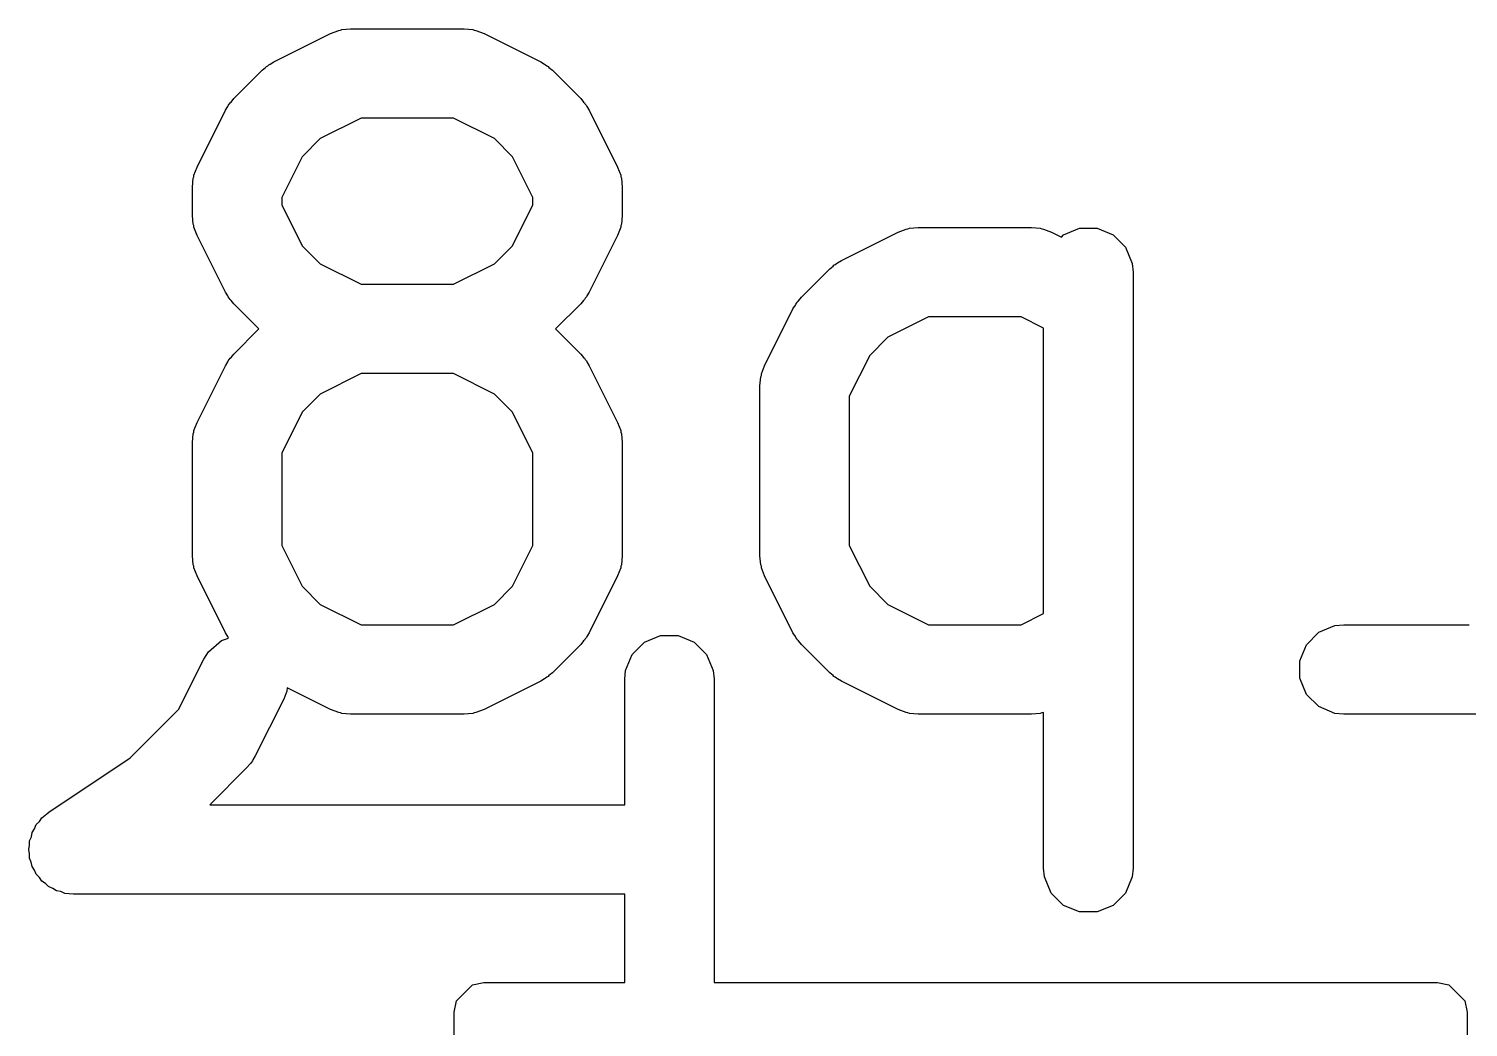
# Model space of a CAD drawing. Extents: x 5.16 to 7.34, y -5.04 to -3.86.
# Drawn here: x 6.1724 to 6.2675, y -4.5272 to -4.4613 of the extents above; entities that cross this region are included whole.
import ezdxf

# ---------------------------------------------------------------- set-up
doc = ezdxf.new("R2010")
doc.units = 0
doc.header["$MEASUREMENT"] = 0
doc.layers.add('BLACK', color=7, linetype='CONTINUOUS')

msp = doc.modelspace()

# ---------------------------------------------------------------- linework, layer by layer
at = {"layer": 'BLACK', "linetype": 'CONTINUOUS'}
for p, q in [((6.188622, -4.463471), (6.192372, -4.461596)), ((6.192372, -4.461596), (6.192913, -4.461389)), ((6.192913, -4.461389), (6.193018, -4.461381)), ((6.193018, -4.461381), (6.193116, -4.461341)), ((6.193116, -4.461341), (6.193693, -4.461284)), ((6.193693, -4.461284), (6.201192, -4.461284)), ((6.201192, -4.461284), (6.201768, -4.461341)), ((6.201768, -4.461341), (6.201866, -4.461382)), ((6.201866, -4.461382), (6.201971, -4.461389)), ((6.201971, -4.461389), (6.202512, -4.461596)), ((6.202512, -4.461596), (6.206262, -4.463471)), ((6.18598, -4.465899), (6.187855, -4.464024)), ((6.187855, -4.464024), (6.188081, -4.463838)), ((6.188081, -4.463838), (6.188133, -4.463779)), ((6.188133, -4.463779), (6.188222, -4.463723)), ((6.188222, -4.463723), (6.188303, -4.463657)), ((6.188303, -4.463657), (6.188374, -4.463627)), ((6.188374, -4.463627), (6.188622, -4.463471)), ((6.206262, -4.463471), (6.20651, -4.463627)), ((6.20651, -4.463627), (6.206582, -4.463657)), ((6.206582, -4.463657), (6.206663, -4.463723)), ((6.206663, -4.463723), (6.206751, -4.463779)), ((6.206751, -4.463779), (6.206803, -4.463838)), ((6.206803, -4.463838), (6.207029, -4.464024)), ((6.207029, -4.464024), (6.208904, -4.465899)), ((6.185795, -4.466125), (6.18598, -4.465899)), ((6.208904, -4.465899), (6.20909, -4.466125)), ((6.183552, -4.470416), (6.185427, -4.466666)), ((6.185427, -4.466666), (6.185583, -4.466418)), ((6.185583, -4.466418), (6.185613, -4.466346)), ((6.185613, -4.466346), (6.18568, -4.466265)), ((6.18568, -4.466265), (6.185736, -4.466176)), ((6.185736, -4.466176), (6.185795, -4.466125)), ((6.20909, -4.466125), (6.209149, -4.466176)), ((6.209149, -4.466176), (6.209204, -4.466265)), ((6.209204, -4.466265), (6.209271, -4.466346)), ((6.209271, -4.466346), (6.209301, -4.466418)), ((6.209301, -4.466418), (6.209457, -4.466666)), ((6.209457, -4.466666), (6.211332, -4.470416)), ((6.19439, -4.46719), (6.191692, -4.468538)), ((6.200495, -4.46719), (6.19439, -4.46719)), ((6.203192, -4.468538), (6.200495, -4.46719)), ((6.191692, -4.468538), (6.190495, -4.469736)), ((6.204389, -4.469736), (6.203192, -4.468538)), ((6.190495, -4.469736), (6.189146, -4.472433)), ((6.205738, -4.472433), (6.204389, -4.469736)), ((6.183346, -4.470956), (6.183552, -4.470416)), ((6.211332, -4.470416), (6.211539, -4.470956)), ((6.183241, -4.471736), (6.183297, -4.47116)), ((6.183297, -4.47116), (6.183338, -4.471062)), ((6.183338, -4.471062), (6.183346, -4.470956)), ((6.211539, -4.470956), (6.211546, -4.471062)), ((6.211546, -4.471062), (6.211587, -4.47116)), ((6.211587, -4.47116), (6.211643, -4.471736)), ((6.183241, -4.473611), (6.183241, -4.471736)), ((6.189146, -4.472433), (6.189146, -4.472914)), ((6.205738, -4.472914), (6.205738, -4.472433)), ((6.211643, -4.471736), (6.211643, -4.473611)), ((6.189146, -4.472914), (6.190495, -4.475611)), ((6.204389, -4.475611), (6.205738, -4.472914)), ((6.183297, -4.474187), (6.183241, -4.473611)), ((6.183338, -4.474285), (6.183297, -4.474187)), ((6.183346, -4.474391), (6.183338, -4.474285)), ((6.183552, -4.474931), (6.183346, -4.474391)), ((6.211539, -4.474391), (6.211332, -4.474931)), ((6.211546, -4.474285), (6.211539, -4.474391)), ((6.211587, -4.474187), (6.211546, -4.474285)), ((6.211643, -4.473611), (6.211587, -4.474187)), ((6.230514, -4.474505), (6.230612, -4.474464)), ((6.230612, -4.474464), (6.231188, -4.474408)), ((6.231188, -4.474408), (6.238687, -4.474408)), ((6.238687, -4.474408), (6.239263, -4.474464)), ((6.239263, -4.474464), (6.239361, -4.474505)), ((6.240796, -4.474905), (6.24186, -4.474464)), ((6.24186, -4.474464), (6.243012, -4.474464)), ((6.243012, -4.474464), (6.244077, -4.474905)), ((6.185427, -4.478681), (6.183552, -4.474931)), ((6.211332, -4.474931), (6.209457, -4.478681)), ((6.226118, -4.476594), (6.229867, -4.474719)), ((6.229867, -4.474719), (6.230408, -4.474512)), ((6.230408, -4.474512), (6.230514, -4.474505)), ((6.239361, -4.474505), (6.239467, -4.474512)), ((6.239467, -4.474512), (6.240007, -4.474719)), ((6.240007, -4.474719), (6.240657, -4.475044)), ((6.240657, -4.475044), (6.240796, -4.474905)), ((6.244077, -4.474905), (6.244892, -4.47572)), ((6.190495, -4.475611), (6.191692, -4.476808)), ((6.203192, -4.476808), (6.204389, -4.475611)), ((6.244892, -4.47572), (6.245332, -4.476784)), ((6.191692, -4.476808), (6.19439, -4.478157)), ((6.200495, -4.478157), (6.203192, -4.476808)), ((6.223476, -4.479022), (6.22535, -4.477147)), ((6.22535, -4.477147), (6.225577, -4.476961)), ((6.225577, -4.476961), (6.225628, -4.476902)), ((6.225628, -4.476902), (6.225717, -4.476846)), ((6.225717, -4.476846), (6.225798, -4.47678)), ((6.225798, -4.47678), (6.22587, -4.47675)), ((6.22587, -4.47675), (6.226118, -4.476594)), ((6.245332, -4.476784), (6.245389, -4.47736)), ((6.19439, -4.478157), (6.200495, -4.478157)), ((6.245389, -4.47736), (6.245389, -4.51673)), ((6.185583, -4.478929), (6.185427, -4.478681)), ((6.185613, -4.479001), (6.185583, -4.478929)), ((6.18568, -4.479082), (6.185613, -4.479001)), ((6.185736, -4.479171), (6.18568, -4.479082)), ((6.185795, -4.479222), (6.185736, -4.479171)), ((6.18598, -4.479448), (6.185795, -4.479222)), ((6.20909, -4.479222), (6.208904, -4.479448)), ((6.209149, -4.479171), (6.20909, -4.479222)), ((6.209204, -4.479082), (6.209149, -4.479171)), ((6.209271, -4.479001), (6.209204, -4.479082)), ((6.209301, -4.478929), (6.209271, -4.479001)), ((6.209457, -4.478681), (6.209301, -4.478929)), ((6.223231, -4.479299), (6.22329, -4.479248)), ((6.22329, -4.479248), (6.223476, -4.479022)), ((6.187642, -4.48111), (6.18598, -4.479448)), ((6.208904, -4.479448), (6.207242, -4.48111)), ((6.221048, -4.483539), (6.222923, -4.479789)), ((6.222923, -4.479789), (6.223079, -4.479541)), ((6.223079, -4.479541), (6.223108, -4.479469)), ((6.223108, -4.479469), (6.223175, -4.479388)), ((6.223175, -4.479388), (6.223231, -4.479299)), ((6.18598, -4.482771), (6.187642, -4.48111)), ((6.207242, -4.48111), (6.208904, -4.482771)), ((6.231885, -4.480313), (6.229187, -4.481662)), ((6.23799, -4.480313), (6.231885, -4.480313)), ((6.239484, -4.48106), (6.23799, -4.480313)), ((6.239484, -4.499907), (6.239484, -4.48106)), ((6.229187, -4.481662), (6.22799, -4.482859)), ((6.18568, -4.483138), (6.185736, -4.483049)), ((6.185736, -4.483049), (6.185795, -4.482998)), ((6.185795, -4.482998), (6.18598, -4.482771)), ((6.208904, -4.482771), (6.20909, -4.482998)), ((6.20909, -4.482998), (6.209149, -4.483049)), ((6.209149, -4.483049), (6.209204, -4.483138)), ((6.22799, -4.482859), (6.226642, -4.485556)), ((6.183552, -4.487288), (6.185427, -4.483539)), ((6.185427, -4.483539), (6.185583, -4.483291)), ((6.185583, -4.483291), (6.185613, -4.483219)), ((6.185613, -4.483219), (6.18568, -4.483138)), ((6.209204, -4.483138), (6.209271, -4.483219)), ((6.209271, -4.483219), (6.209301, -4.483291)), ((6.209301, -4.483291), (6.209457, -4.483539)), ((6.209457, -4.483539), (6.211332, -4.487288)), ((6.220841, -4.484079), (6.221048, -4.483539)), ((6.19439, -4.484063), (6.191692, -4.485411)), ((6.200495, -4.484063), (6.19439, -4.484063)), ((6.203192, -4.485411), (6.200495, -4.484063)), ((6.220736, -4.484859), (6.220793, -4.484283)), ((6.220736, -4.496108), (6.220736, -4.484859)), ((6.220793, -4.484283), (6.220833, -4.484185)), ((6.220833, -4.484185), (6.220841, -4.484079)), ((6.191692, -4.485411), (6.190495, -4.486608)), ((6.204389, -4.486608), (6.203192, -4.485411)), ((6.226642, -4.485556), (6.226642, -4.495411)), ((6.190495, -4.486608), (6.189146, -4.489306)), ((6.205738, -4.489306), (6.204389, -4.486608)), ((6.183346, -4.487829), (6.183552, -4.487288)), ((6.211332, -4.487288), (6.211539, -4.487829)), ((6.183241, -4.488609), (6.183297, -4.488033)), ((6.183241, -4.496108), (6.183241, -4.488609)), ((6.183297, -4.488033), (6.183338, -4.487935)), ((6.183338, -4.487935), (6.183346, -4.487829)), ((6.211539, -4.487829), (6.211546, -4.487935)), ((6.211546, -4.487935), (6.211587, -4.488033)), ((6.211587, -4.488033), (6.211643, -4.488609)), ((6.211643, -4.488609), (6.211643, -4.496108)), ((6.189146, -4.489306), (6.189146, -4.495411)), ((6.205738, -4.495411), (6.205738, -4.489306)), ((6.189146, -4.495411), (6.190495, -4.498108)), ((6.204389, -4.498108), (6.205738, -4.495411)), ((6.226642, -4.495411), (6.22799, -4.498108)), ((6.183297, -4.496684), (6.183241, -4.496108)), ((6.211643, -4.496108), (6.211587, -4.496684)), ((6.220793, -4.496684), (6.220736, -4.496108)), ((6.183338, -4.496782), (6.183297, -4.496684)), ((6.183346, -4.496888), (6.183338, -4.496782)), ((6.183552, -4.497428), (6.183346, -4.496888)), ((6.211539, -4.496888), (6.211332, -4.497428)), ((6.211546, -4.496782), (6.211539, -4.496888)), ((6.211587, -4.496684), (6.211546, -4.496782)), ((6.220833, -4.496782), (6.220793, -4.496684)), ((6.220841, -4.496888), (6.220833, -4.496782)), ((6.221048, -4.497428), (6.220841, -4.496888)), ((6.185427, -4.501178), (6.183552, -4.497428)), ((6.190495, -4.498108), (6.191692, -4.499306)), ((6.203192, -4.499306), (6.204389, -4.498108)), ((6.211332, -4.497428), (6.209457, -4.501178)), ((6.222923, -4.501178), (6.221048, -4.497428)), ((6.22799, -4.498108), (6.229187, -4.499306)), ((6.191692, -4.499306), (6.19439, -4.500654)), ((6.200495, -4.500654), (6.203192, -4.499306)), ((6.229187, -4.499306), (6.231885, -4.500654)), ((6.23799, -4.500654), (6.239484, -4.499907)), ((6.19439, -4.500654), (6.200495, -4.500654)), ((6.231885, -4.500654), (6.23799, -4.500654)), ((6.257669, -4.501152), (6.258733, -4.500711)), ((6.258733, -4.500711), (6.259309, -4.500654)), ((6.259309, -4.500654), (6.267605, -4.500654)), ((6.184302, -4.502438), (6.185173, -4.501683)), ((6.185173, -4.501683), (6.185638, -4.501528)), ((6.185583, -4.501426), (6.185427, -4.501178)), ((6.185613, -4.501498), (6.185583, -4.501426)), ((6.185638, -4.501528), (6.185613, -4.501498)), ((6.208904, -4.501945), (6.207029, -4.50382)), ((6.20909, -4.501719), (6.208904, -4.501945)), ((6.209149, -4.501668), (6.20909, -4.501719)), ((6.209204, -4.501579), (6.209149, -4.501668)), ((6.209271, -4.501498), (6.209204, -4.501579)), ((6.209301, -4.501426), (6.209271, -4.501498)), ((6.209457, -4.501178), (6.209301, -4.501426)), ((6.212302, -4.502608), (6.213116, -4.501793)), ((6.213116, -4.501793), (6.214181, -4.501352)), ((6.214181, -4.501352), (6.215333, -4.501352)), ((6.215333, -4.501352), (6.216397, -4.501793)), ((6.216397, -4.501793), (6.217212, -4.502608)), ((6.223079, -4.501426), (6.222923, -4.501178)), ((6.223108, -4.501498), (6.223079, -4.501426)), ((6.223175, -4.501579), (6.223108, -4.501498)), ((6.223231, -4.501668), (6.223175, -4.501579)), ((6.22329, -4.501719), (6.223231, -4.501668)), ((6.223476, -4.501945), (6.22329, -4.501719)), ((6.22535, -4.50382), (6.223476, -4.501945)), ((6.256413, -4.503031), (6.256854, -4.501967)), ((6.256854, -4.501967), (6.257669, -4.501152)), ((6.182334, -4.506249), (6.183994, -4.502928)), ((6.183994, -4.502928), (6.184302, -4.502438)), ((6.211861, -4.503672), (6.212302, -4.502608)), ((6.217212, -4.502608), (6.217653, -4.503672)), ((6.256413, -4.504183), (6.256413, -4.503031)), ((6.207029, -4.50382), (6.206803, -4.504006)), ((6.211804, -4.504248), (6.211861, -4.503672)), ((6.217653, -4.503672), (6.217709, -4.504248)), ((6.225577, -4.504006), (6.22535, -4.50382)), ((6.189498, -4.504811), (6.189483, -4.505028)), ((6.192372, -4.506248), (6.189498, -4.504811)), ((6.206262, -4.504373), (6.202512, -4.506248)), ((6.20651, -4.504217), (6.206262, -4.504373)), ((6.206582, -4.504187), (6.20651, -4.504217)), ((6.206663, -4.504121), (6.206582, -4.504187)), ((6.206751, -4.504065), (6.206663, -4.504121)), ((6.206803, -4.504006), (6.206751, -4.504065)), ((6.211804, -4.512544), (6.211804, -4.504248)), ((6.217709, -4.504248), (6.217709, -4.524283)), ((6.225628, -4.504065), (6.225577, -4.504006)), ((6.225717, -4.504121), (6.225628, -4.504065)), ((6.225798, -4.504187), (6.225717, -4.504121)), ((6.22587, -4.504217), (6.225798, -4.504187)), ((6.226118, -4.504373), (6.22587, -4.504217)), ((6.229867, -4.506248), (6.226118, -4.504373)), ((6.256854, -4.505248), (6.256413, -4.504183)), ((6.189276, -4.505569), (6.187401, -4.509318)), ((6.189483, -4.505028), (6.189276, -4.505569)), ((6.257669, -4.506062), (6.256854, -4.505248)), ((6.17913, -4.509453), (6.182334, -4.506249)), ((6.192913, -4.506455), (6.192372, -4.506248)), ((6.193018, -4.506462), (6.192913, -4.506455)), ((6.193116, -4.506503), (6.193018, -4.506462)), ((6.193693, -4.50656), (6.193116, -4.506503)), ((6.201192, -4.50656), (6.193693, -4.50656)), ((6.201768, -4.506503), (6.201192, -4.50656)), ((6.201866, -4.506462), (6.201768, -4.506503)), ((6.201971, -4.506455), (6.201866, -4.506462)), ((6.202512, -4.506248), (6.201971, -4.506455)), ((6.230408, -4.506455), (6.229867, -4.506248)), ((6.230514, -4.506462), (6.230408, -4.506455)), ((6.230612, -4.506503), (6.230514, -4.506462)), ((6.231188, -4.50656), (6.230612, -4.506503)), ((6.238687, -4.50656), (6.231188, -4.50656)), ((6.239263, -4.506503), (6.238687, -4.50656)), ((6.239361, -4.506462), (6.239263, -4.506503)), ((6.239467, -4.506455), (6.239361, -4.506462)), ((6.239484, -4.506448), (6.239467, -4.506455)), ((6.239484, -4.51673), (6.239484, -4.506448)), ((6.258733, -4.506503), (6.257669, -4.506062)), ((6.259309, -4.50656), (6.258733, -4.506503)), ((6.281806, -4.50656), (6.259309, -4.50656)), ((6.173749, -4.51304), (6.17913, -4.509453)), ((6.187216, -4.509638), (6.187149, -4.509719)), ((6.187245, -4.509566), (6.187216, -4.509638)), ((6.187401, -4.509318), (6.187245, -4.509566)), ((6.186848, -4.510086), (6.18439, -4.512544)), ((6.187034, -4.509859), (6.186848, -4.510086)), ((6.187093, -4.509808), (6.187034, -4.509859)), ((6.187149, -4.509719), (6.187093, -4.509808)), ((6.18439, -4.512544), (6.211804, -4.512544)), ((6.173138, -4.51365), (6.173301, -4.513407)), ((6.173301, -4.513407), (6.173744, -4.513044)), ((6.173744, -4.513044), (6.173746, -4.513042)), ((6.173746, -4.513042), (6.173747, -4.513041)), ((6.173747, -4.513041), (6.173749, -4.51304)), ((6.172602, -4.514651), (6.17266, -4.514364)), ((6.17266, -4.514364), (6.172821, -4.514124)), ((6.172821, -4.514124), (6.172931, -4.513856)), ((6.172931, -4.513856), (6.173138, -4.51365)), ((6.172434, -4.515494), (6.172491, -4.51521)), ((6.172491, -4.514921), (6.172602, -4.514651)), ((6.172491, -4.51521), (6.172491, -4.514921)), ((6.172491, -4.51578), (6.172434, -4.515494)), ((6.172491, -4.516073), (6.172491, -4.51578)), ((6.172601, -4.51634), (6.172491, -4.516073)), ((6.172657, -4.516624), (6.172601, -4.51634)), ((6.17282, -4.516867), (6.172657, -4.516624)), ((6.172931, -4.517137), (6.17282, -4.516867)), ((6.173136, -4.517342), (6.172931, -4.517137)), ((6.23954, -4.517306), (6.239484, -4.51673)), ((6.245389, -4.51673), (6.245332, -4.517306)), ((6.173296, -4.517583), (6.173136, -4.517342)), ((6.173539, -4.517745), (6.173296, -4.517583)), ((6.173746, -4.517952), (6.173539, -4.517745)), ((6.174013, -4.518063), (6.173746, -4.517952)), ((6.174254, -4.518224), (6.174013, -4.518063)), ((6.17454, -4.518281), (6.174254, -4.518224)), ((6.239981, -4.518371), (6.23954, -4.517306)), ((6.245332, -4.517306), (6.244892, -4.518371)), ((6.174811, -4.518393), (6.17454, -4.518281)), ((6.17538, -4.518449), (6.174811, -4.518393)), ((6.175383, -4.51845), (6.17538, -4.518449)), ((6.175384, -4.518449), (6.175383, -4.51845)), ((6.175387, -4.51845), (6.175384, -4.518449)), ((6.211804, -4.51845), (6.175387, -4.51845)), ((6.211804, -4.524283), (6.211804, -4.51845)), ((6.240796, -4.519186), (6.239981, -4.518371)), ((6.24186, -4.519626), (6.240796, -4.519186)), ((6.244077, -4.519186), (6.243012, -4.519626)), ((6.244892, -4.518371), (6.244077, -4.519186)), ((6.243012, -4.519626), (6.24186, -4.519626)), ((6.200685, -4.525499), (6.201751, -4.524433)), ((6.201751, -4.524433), (6.202504, -4.524283)), ((6.202504, -4.524283), (6.211804, -4.524283)), ((6.217709, -4.524283), (6.265496, -4.524283)), ((6.265496, -4.524283), (6.266249, -4.524433)), ((6.266249, -4.524433), (6.267315, -4.525499)), ((6.200535, -4.526252), (6.200685, -4.525499)), ((6.267315, -4.525499), (6.267465, -4.526252)), ((6.200535, -4.557748), (6.200535, -4.526252)), ((6.267465, -4.526252), (6.267465, -4.557748))]:
    msp.add_line(p, q, dxfattribs=at)

doc.saveas('drawing.dxf')
